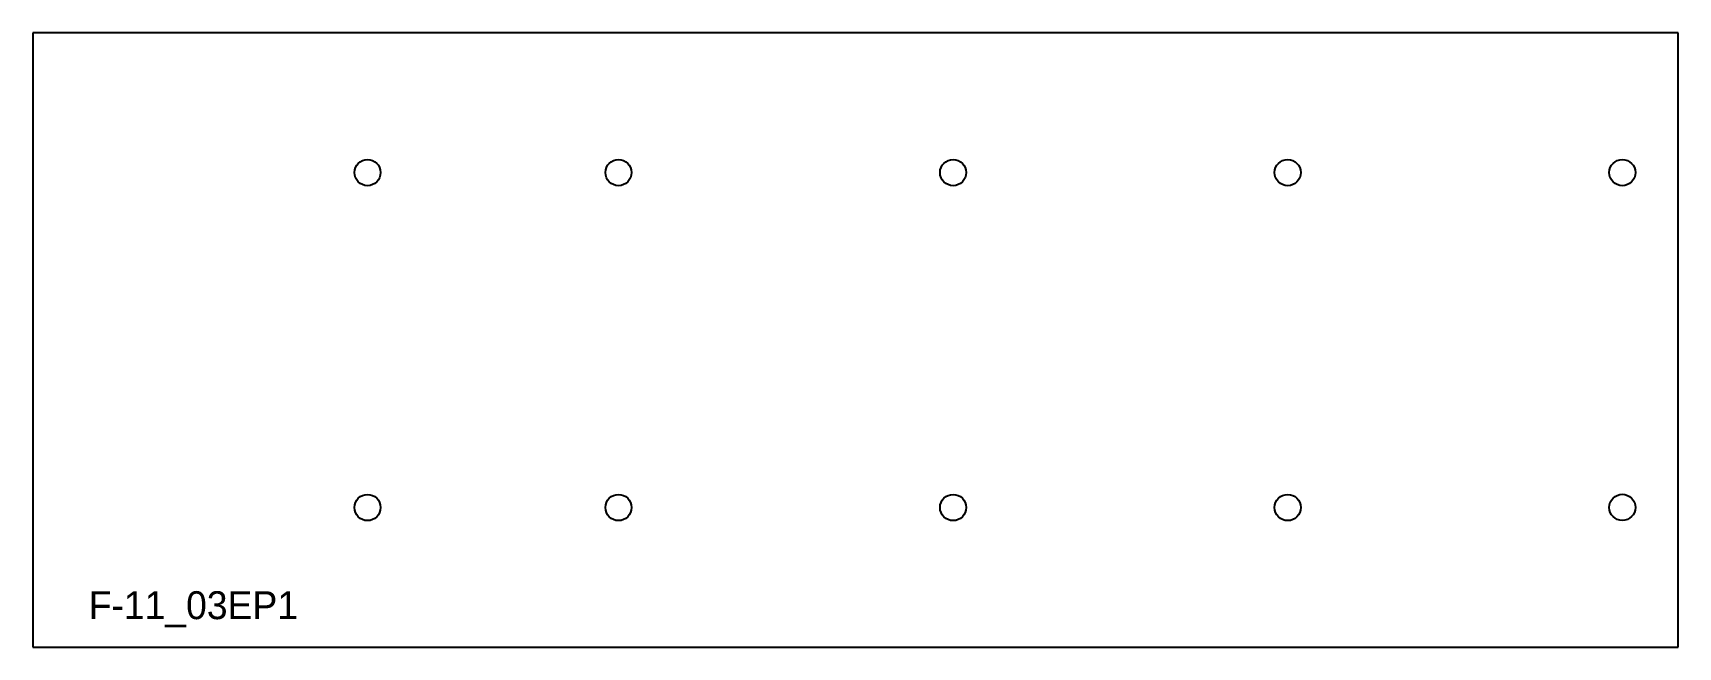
# Model space of a CAD drawing. Extents: x 0 to 59, y 0 to 22.
import ezdxf

# ---------------------------------------------------------------- set-up
doc = ezdxf.new("R2010")
doc.units = 0
doc.header["$MEASUREMENT"] = 0
for name, color, linetype in [('15', 4, 'CONTINUOUS'), ('BURN', 1, 'CONTINUOUS'), ('SCRIBE', 1, 'CONTINUOUS')]:
    doc.layers.add(name, color=color, linetype=linetype)

msp = doc.modelspace()

# ---------------------------------------------------------------- linework, layer by layer
at = {"layer": '15'}
for centre in [(12, 17), (21, 17), (33, 17), (45, 17), (57, 17), (12, 5), (21, 5), (33, 5), (45, 5), (57, 5.004)]:
    msp.add_circle(centre, 0.469, dxfattribs=at)
at = {"layer": 'BURN'}
for p, q in [((59, 22.004), (0, 22.004)), ((0, 22.004), (0, 0)), ((59, 0), (59, 22.004)), ((0, 0), (59, 0))]:
    msp.add_line(p, q, dxfattribs=at)

# ---------------------------------------------------------------- texts
at = {"layer": 'SCRIBE'}
msp.add_text('F-11_03EP1', height=1, dxfattribs=at).set_placement((2, 1))

doc.saveas('drawing.dxf')
